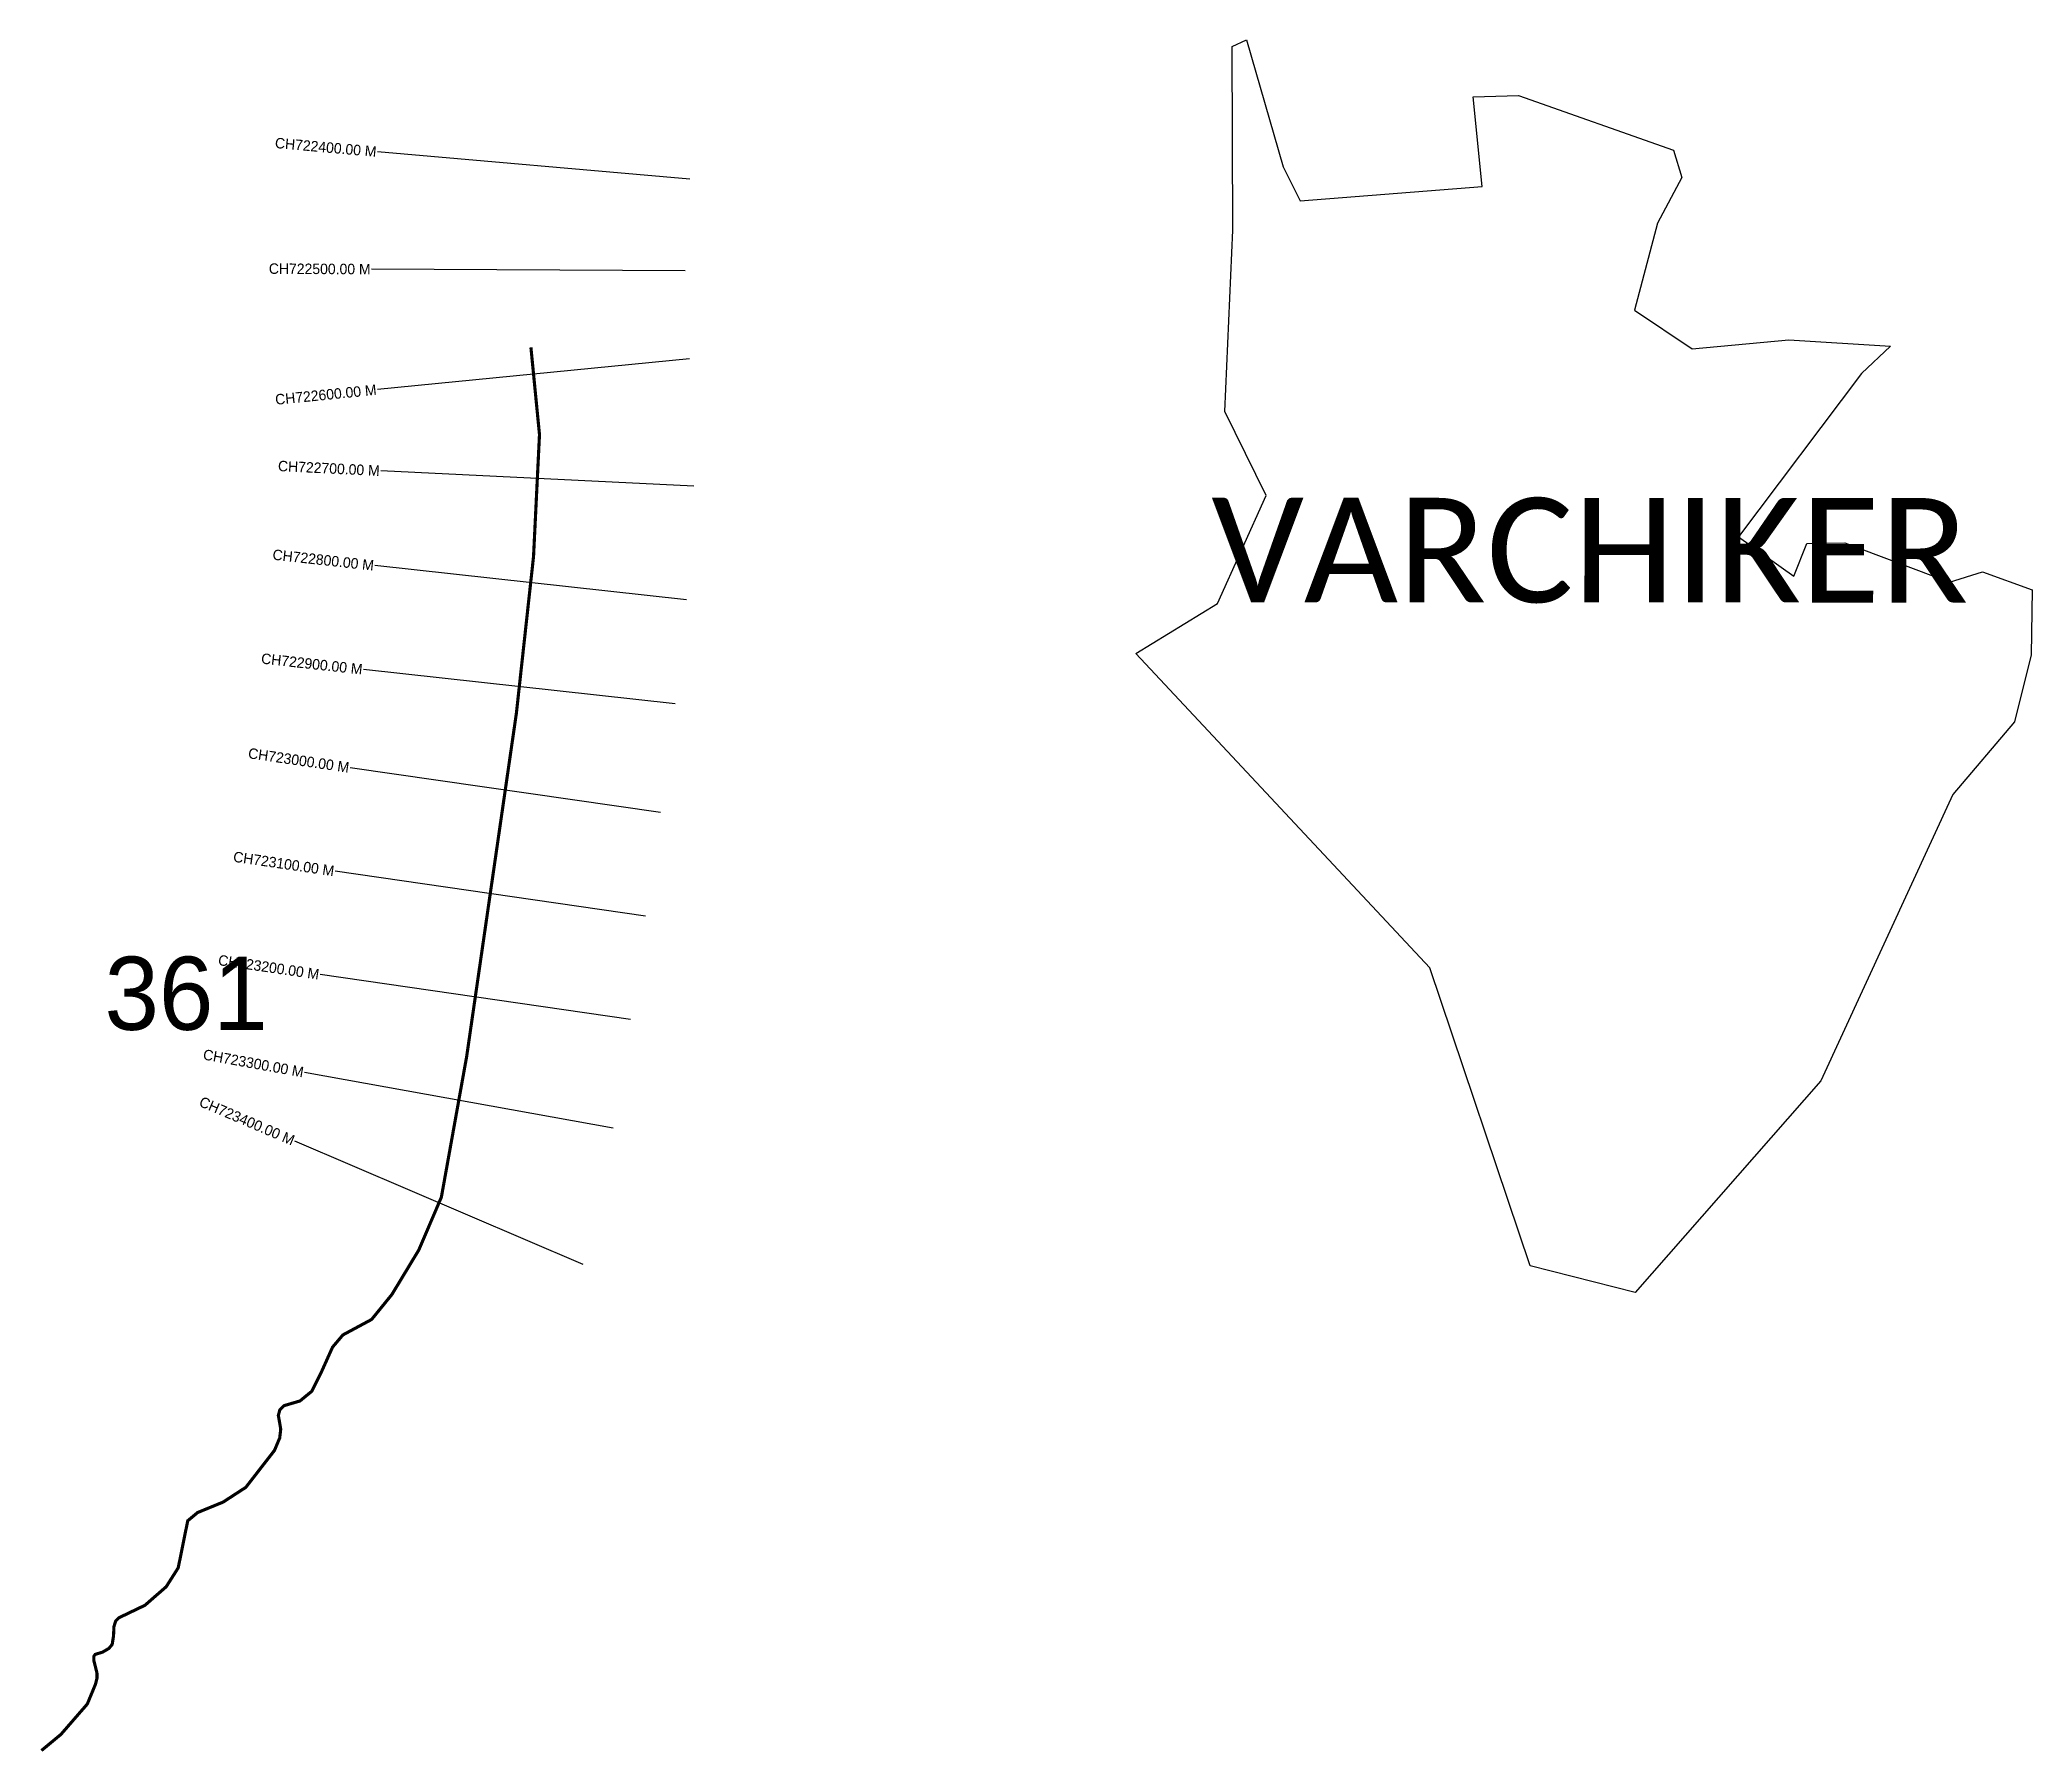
# Model space of a CAD drawing. Header units: metres. Extents: x 356371 to 358277, y 1741558 to 1743196.
import ezdxf
from ezdxf.enums import TextEntityAlignment as Align

# ---------------------------------------------------------------- set-up
doc = ezdxf.new("R2010")
doc.units = ezdxf.units.M
for name, color, linetype in [('CS', 134, 'Continuous'), ('CSMark', 6, 'Continuous'), ('NATURALLY PROTECTED', 3, 'Continuous'), ('VILLAGE NAME', 250, 'Continuous')]:
    doc.layers.add(name, color=color, linetype=linetype)

msp = doc.modelspace()

# ---------------------------------------------------------------- linework, layer by layer
at = {"color": 6}
for points in [[(357525.3, 1743196.1), (357560.5, 1743074.6), (357576.9, 1743042.2), (357750.9, 1743055.9), (357742.2, 1743141.7), (357785.8, 1743142.9), (357934, 1743090.6), (357942, 1743064.5), (357918.6, 1743020.6), (357896.7, 1742937.6), (357951.9, 1742900.4), (358044.5, 1742909.1), (358141.8, 1742903), (358113.8, 1742876.8), (357996.2, 1742720.8), (358049.1, 1742683), (358061.6, 1742714.2), (358097.9, 1742715), (358198.2, 1742677.2), (358229.7, 1742687.2), (358277.2, 1742670.1), (358276.3, 1742607.8), (358260.4, 1742543.6), (358201.4, 1742474.2), (358075.1, 1742200.3), (357897.3, 1741997.9), (357796.9, 1742023.5), (357700.8, 1742308.4), (357419.7, 1742609.1), (357497.8, 1742656.9), (357544.4, 1742760.4), (357504.6, 1742840.5), (357512.4, 1743013.9), (357511.7, 1743189.8)], [(357511.7, 1743189.8), (357525.3, 1743196.1)]]:
    msp.add_lwpolyline(points, dxfattribs=at)
at = {"layer": 'CS'}
for p, q in [((356992.7, 1743062.7), (356693.9, 1743089)), ((356988.3, 1742975.3), (356688.3, 1742976.8)), ((356992.5, 1742891), (356693.9, 1742861.6)), ((356996.7, 1742769.3), (356697, 1742783.9)), ((356989.6, 1742660.5), (356691.4, 1742693.2)), ((356978.7, 1742561.1), (356680.5, 1742593.8)), ((356964.6, 1742456.9), (356667.7, 1742499.9)), ((356950.3, 1742357.9), (356653.4, 1742400.9)), ((356935.9, 1742258.9), (356639, 1742301.9)), ((356919.3, 1742155.1), (356624.1, 1742208.3)), ((356890.6, 1742024.8), (356614.7, 1742142.5))]:
    msp.add_line(p, q, dxfattribs=at)
at = {"layer": 'NATURALLY PROTECTED', "const_width": 3, "flags": 128}
msp.add_lwpolyline([(356840.7, 1742901.9), (356848.9, 1742818.5), (356843.2, 1742701.8), (356826.8, 1742552), (356779.2, 1742223.5), (356755, 1742089), (356733.4, 1742038.5), (356707.7, 1741996), (356688.3, 1741972.1), (356660.8, 1741957.3), (356650.9, 1741945.6), (356640.7, 1741922.9), (356630.9, 1741903.3), (356619.7, 1741894.1), (356613.2, 1741892.2), (356604.4, 1741889.6), (356600.5, 1741885.7), (356599, 1741880.3), (356600, 1741874.7), (356601.3, 1741867.1), (356600.3, 1741858.7), (356595.3, 1741846.8), (356567.9, 1741811.5), (356546.2, 1741797.4), (356521.8, 1741787.4), (356512.3, 1741779.5), (356508.4, 1741760.2), (356503.2, 1741734.5), (356491.7, 1741716.4), (356471.4, 1741698.7), (356446.2, 1741686.6), (356443.4, 1741683.6), (356441.7, 1741678.4), (356441.3, 1741669.3), (356440, 1741661.2), (356436.9, 1741657.4), (356430.7, 1741653.8), (356423.7, 1741651.7), (356422.5, 1741649.9), (356422.4, 1741646), (356424, 1741639.8), (356425.5, 1741633.5), (356425.5, 1741629.1), (356424, 1741623.1), (356416.2, 1741604.2), (356391, 1741575.2), (356372.3, 1741559.7)], dxfattribs=at)

# ---------------------------------------------------------------- texts
at = {"insert": (356432.7, 1742319.1), "char_height": 70, "attachment_point": 1}
msp.add_mtext_dynamic_manual_height_columns('361', width=95.172, gutter_width=1, heights=[0], dxfattribs=at)
at = {"layer": 'CSMark'}
for s, rotation, p in [('CH722400.00 M', 354.9663, (356692.9, 1743089.1)), ('CH722500.00 M', 359.7186, (356687.3, 1742976.8)), ('CH722600.00 M', 5.6328, (356692.9, 1742861.5)), ('CH722700.00 M', 357.2179, (356696, 1742783.9)), ('CH722800.00 M', 353.7515, (356690.4, 1742693.3)), ('CH722900.00 M', 353.7515, (356679.5, 1742593.9)), ('CH723000.00 M', 351.7575, (356666.7, 1742500)), ('CH723100.00 M', 351.7575, (356652.4, 1742401)), ('CH723200.00 M', 351.7575, (356638, 1742302.1)), ('CH723300.00 M', 349.7697, (356623.1, 1742208.5)), ('CH723400.00 M', 336.8878, (356613.8, 1742142.9))]:
    msp.add_text(s, height=10, rotation=rotation, dxfattribs=at).set_placement(p, align=Align.MIDDLE_RIGHT)
at = {"layer": 'VILLAGE NAME', "insert": (357491.9, 1742758.1), "char_height": 100, "attachment_point": 1, "rotation": 359.9793}
msp.add_mtext_dynamic_manual_height_columns('{\\fCalibri|b0|i0|c0|p34;VARCHIKER}', width=1418, gutter_width=718.5, heights=[0], dxfattribs=at)

doc.saveas('drawing.dxf')
